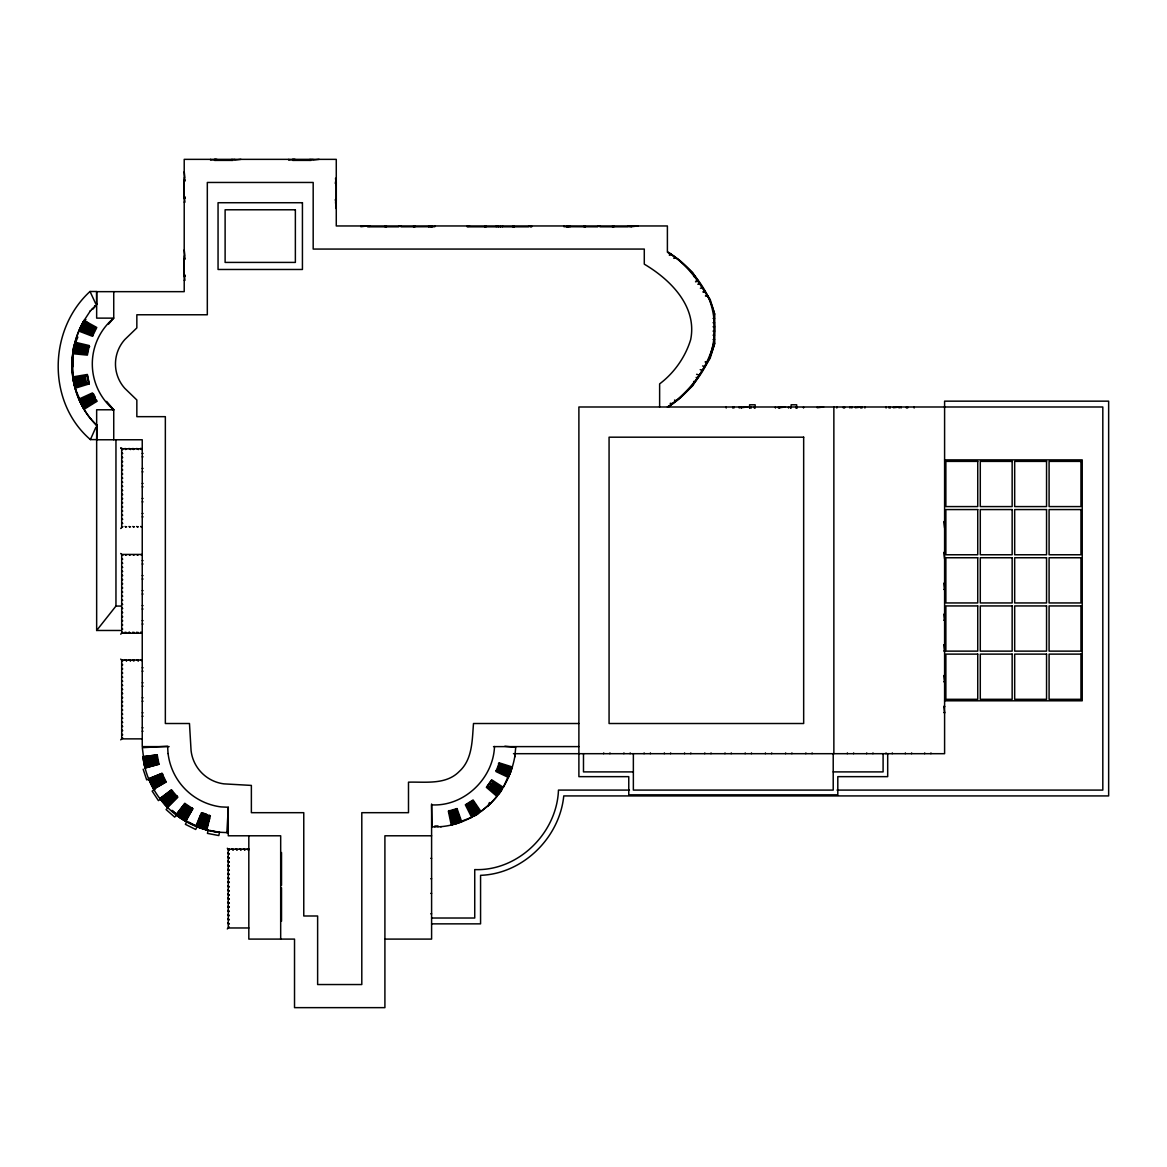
<?xml version="1.0" encoding="UTF-8"?>
<svg xmlns="http://www.w3.org/2000/svg" width="1167" height="1167" viewBox="0 0 1167 1167"><rect width="100%" height="100%" fill="white"/><g stroke="black" fill="none" stroke-linecap="round" stroke-linejoin="round"><path stroke-width="1.5" d="M168.092 753.561A61.078 61.078 0 0 0 221.03 806.908L228.294 807.258L226.865 832.684L228.294 832.684L217.923 832.173A86.548 86.548 0 0 1 142.914 756.683L142.812 756.858M71.989 365.344C72.135 349.648 76.366 334.156 84.024 320.473C66.023 350.829 68.226 391.295 90.603 418.778M494.502 746.515C493.305 778.579 463.985 806.747 431.6 804.865L431.994 826.849L441.359 826.688M514.793 756.945L515.726 747.332L504.859 746.253M210.629 159.354L210.541 160.098L216.887 159.354M234.669 159.354L234.582 160.098L240.942 159.354M288.774 159.354L288.687 160.098L295.047 159.354M312.829 159.354L312.727 160.098L319.087 159.354M360.982 225.96L360.88 226.704L367.24 225.96M428.566 226.704L428.654 225.96M434.926 225.96L434.824 226.704L401.01 226.821L401.01 225.96M496.252 226.704L496.34 225.96M502.51 226.704L502.598 225.96M564.026 225.96L563.924 226.704L597.767 226.821L597.767 225.96M570.196 226.704L570.284 225.96M631.697 225.96L631.61 226.704L637.97 225.96M603.631 753.692L603.733 752.948M609.903 753.692L609.991 752.948M623.849 753.692L623.951 752.948M630.122 753.692L630.209 752.948M644.067 753.692L644.155 752.948M650.325 753.692L650.427 752.948M664.286 753.692L664.373 752.948M670.544 753.692L670.646 752.948M684.504 753.692L684.591 752.948M690.762 753.692L690.849 752.948M747.434 406.991L741.074 407.735L741.162 406.991L741.205 408.027M704.708 753.692L704.81 752.948M710.98 753.692L711.068 752.948M724.926 753.692L725.028 752.948M731.198 753.692L731.286 752.948M779.25 406.991L779.162 407.735L785.522 406.991M745.144 753.692L745.232 752.948M751.402 753.692L751.504 752.948M765.362 753.692L765.45 752.948M771.62 753.692L771.723 752.948M817.352 406.991L817.25 407.735L823.61 406.991M785.566 753.692L785.668 752.948M791.839 753.692L791.926 752.948M805.784 753.692L805.886 752.948M855.44 406.991L855.353 407.735L861.713 406.991M812.057 753.692L812.144 752.948M847.3 753.692L847.388 752.948M893.543 406.991L893.441 407.735L899.801 406.991M853.558 753.692L853.661 752.948M866.629 753.692L866.731 752.948M872.901 753.692L872.989 752.948M885.957 753.692L886.059 752.948M892.23 753.692L892.317 752.948M905.286 753.692L905.388 752.948M911.558 753.692L911.646 752.948M924.629 753.692L924.716 752.948M930.887 753.692L930.974 752.948M75.87 343.434L73.871 352.799L75.738 343.404M74.921 353.003L76.701 343.623L77.46 343.798L75.636 353.061C70.851 355.424 74.002 340.151 77.328 343.74M76.191 353.047L78.014 343.929L76.191 353.047L87.029 354.155L88.59 346.351L89.713 346.584L86.664 345.899L85.045 353.966L86.168 354.185L87.788 346.132L86.664 345.899M77.007 350.071L77.62 347.022M77.897 353.207L79.677 344.309M79.108 353.455L80.888 344.557L78.991 344.148L77.197 353.134L80.873 353.601L82.594 344.965L81.675 344.776L79.939 353.411M83.09 345.111L81.413 353.557L83.557 353.907L85.22 345.563L84.009 345.315L82.346 353.659M84.039 353.82L85.658 345.709L81.675 344.776M73.506 349.91L74.498 344.98M73.113 353.368L75.067 343.681M208.164 829.868L207.449 833.384L218.827 835.557L219.542 832.042M489.279 804.734C502.758 791.766 511.788 774.509 514.88 756.07M205.698 829.635L206.369 827.111L197.573 824.952M198.069 823.698L206.515 826.528L207.245 823.742M207.463 822.895L207.799 821.991L199.805 819.307L199.484 820.226L207.463 822.895L208.485 819.015L200.987 816.506M208.762 817.95L209.068 817.06L201.716 814.595L201.41 815.485L208.762 817.95L209.535 815.266L209.229 816.156L202.095 813.764L202.416 812.888L206.69 814.318M667.393 406.991C689.566 391.966 707.114 369.122 713.752 343.069M709.303 357.904C716.173 339.334 716.275 317.92 709.303 299.365C698.697 280.882 686.211 263.115 667.393 252.232L667.393 225.96L336.271 225.96L336.271 159.354L184.211 159.354L184.211 291.662L96.657 291.662L96.657 318.124L113.739 318.139L113.739 291.662M714.598 343.288C707.8 369.224 690.353 392.01 668.224 406.991L680.011 398.18L692.687 385.752L710.134 358.298L714.598 343.725L714.598 313.763L710.134 299.365L692.687 272.553L680.011 260.606L668.224 252.232C690.397 266.382 707.888 288.701 714.598 314.2M202.037 825.944L197.719 824.5L197.092 826.148M206.515 826.528L207.288 823.931L199.046 821.174C189.667 830.16 220.811 830.291 197.34 825.419M208.076 820.591L208.368 819.759L200.666 817.192L200.374 818.009L208.076 820.591L207.814 821.553L200.009 818.928M509.673 774.421L511.321 769.812M200.374 827.899L200.636 827.155M203.539 828.949L203.802 828.22M496.85 770.862L499.388 763.977M498.44 771.606L501.066 764.502L500.118 764.108L497.492 771.212L498.44 771.606L495.902 770.468M501.65 773.108L504.436 765.567L503.575 765.216M502.846 773.663L505.69 765.96L504.83 765.61L501.985 773.313L502.846 773.663L499.403 772.058L502.058 764.823L505.69 765.96M506.609 775.413L509.629 767.215L510.402 767.39L507.295 775.778L503.604 774.071L506.536 766.136L509.075 767.04L506.084 775.165M507.543 766.544L504.611 774.494L503.604 774.013M505.107 774.771L508.112 766.631M508.228 766.763L505.267 774.786L508.637 776.347M505.647 775.005L508.666 766.821M506.274 775.311L509.323 767.025M506.857 775.574L509.935 767.23L511.744 767.901L508.36 776.23M510.723 767.565L508.083 776.099L510.606 767.448M509.643 770.92L510.883 767.536M197.865 824.121L199.149 821.043M199.484 820.226L201.278 815.689M201.41 815.485L202.416 812.888M75.767 342.033L77.839 337.103M96.628 303.726L96.628 291.487L90.019 291.487C48.226 329.721 46.826 402.163 90.399 439.594L95.854 427.355M503.342 787.331L512.386 766.982M80.45 327.694L82.638 323.171M84.87 322.048C76.351 345.753 80.946 313.208 89.29 324.382L85.235 332.639M87.715 323.522L83.572 331.982L81.034 330.859L85.249 322.252L85.935 322.632L81.602 331.238M82.419 331.545L86.65 322.938M83.849 331.968L87.904 323.711L88.984 324.295L85.001 332.405L83.849 331.968L86.387 333.091M90.851 325.243L86.912 333.266L85.76 332.697L89.699 324.689L92.879 326.366L89.086 334.098L87.992 333.558L91.785 325.826M90.982 325.389L87.131 333.222L85.76 332.697M90.53 334.55L94.162 327.139L95.023 327.548L91.376 334.958L90.53 334.55L93.2 335.658L92.339 335.235L95.869 328.073L89.699 324.689M192.788 808.702L185.772 821.116L176.188 814.493L184.867 803.407L192.788 808.702L185.582 821.335L176.057 814.974L184.867 803.407M187.07 821.145L185.378 824.325L195.691 829.474L197.383 826.28M178.361 813.589L177.136 815.281L184.94 819.861M185.13 819.54L177.938 814.23L177.136 815.281M187.158 816.112L188.339 814.289L187.158 816.112L180.126 811.415L180.827 810.423L187.858 815.135M188.762 813.37L188.179 814.376L181.366 809.825L182.825 807.856M189.36 812.349L190.79 810.117L190.119 811.298L183.555 806.908L182.811 807.958L189.36 812.349L190.046 811.167M190.717 810.029L192.132 807.797L190.717 810.029L184.459 805.843L185.086 804.967L191.344 809.139M167.523 807.243L177.647 797.046M84.053 320.487L90.559 310.597M84.039 322.296L85.906 319.525M488.71 788.075L493.101 781.846L491.424 780.519L487.033 786.748L488.71 788.075L487.339 786.908L491.584 780.869L493.101 781.846M489.863 786.952L492.503 783.217M491.774 788.469L493.553 785.945M496.004 783.947L491.555 790.278L492.474 791.066L497.025 784.603L495.333 783.407L497.025 784.603M496.354 784.064L491.803 790.526L492.474 791.066M494.02 792.408L498.674 785.683L497.798 784.983L493.101 791.649L496.208 794.231L501.11 787.273M494.648 792.947L499.461 786.106L495.216 793.4L500.074 786.529M495.698 793.823L500.599 786.864M496.063 794.129L498.046 791.328M496.748 794.698L501.737 787.637M502.189 787.988C488.594 803.727 506.172 789.359 501.008 787.127M498.63 794.027L501.416 790.074M178.288 813.793L185.641 818.694L178.288 813.793L179.82 811.721L185.597 815.573M183.555 806.908L181.366 809.825M184.663 820.313L186.53 817.44M180.126 811.415L180.725 810.657L187.639 815.281M184.459 805.843L185.422 804.617L191.505 808.687M120.361 630.472L96.657 630.472L115.956 606.067L115.956 439.769M89.961 311.297L97.182 304.047M108.546 324.105L113.724 318.124A59.721 59.721 0 0 0 113.739 409.777L113.739 439.769M168.398 807.097L166.093 809.562L174.685 817.119L177.165 814.464M120.712 528.505L122.666 526.565M120.712 634.177L122.666 632.237M120.712 739.849L122.666 737.894M227.302 928.947L229.243 927.006M489.44 802.517L488.127 805.872M487.587 806.412L490.986 803.056M166.662 806.178L167.64 805.259L161.834 798.593L160.769 799.41L166.735 806.12L161.484 798.855M168.996 803.932L169.565 803.377L163.978 796.973L163.351 797.44L168.996 803.932L169.974 803.144L164.328 796.653M170.207 802.765L170.907 802.079L165.481 795.85L164.707 796.434L170.207 802.765L171.155 801.992L165.641 795.661L167.26 794.508M173.358 799.687L174.364 798.87L169.23 792.962L168.223 793.793L173.358 799.687L174.335 798.724M175.298 797.805L176.144 797.105L171.243 791.474L170.397 792.174L175.298 797.805L177.267 796.011M440.513 826.703C462.657 824.952 482.7 813.151 496.952 796.405M97.211 424.817L96.73 439.594L90.399 439.594M153.606 789.111L166.093 781.802L161.994 773.371L148.749 778.695L153.606 789.198L166.166 781.963M162.592 801.846L163.19 801.335L165.393 803.83L164.795 804.34M480.979 811.576L489.454 804.53M160.769 799.41L164.955 796.186M164.707 796.434L167.333 794.391L172.497 800.518L171.666 801.335L166.327 795.208M159.923 798.768L171.432 789.928L177.705 797.119L167.464 807.418L159.937 798.534L171.432 789.928M162.957 797.674L162.286 798.257L168.033 804.865L162.767 797.892M168.223 793.793L169.317 792.976M170.397 792.174L172.497 790.54L171.651 791.226L176.421 796.696M473.685 802.415L467.165 806.499L466.64 805.536L473.16 801.452L473.685 802.415L472.62 800.839L466.304 804.807L469.426 810.89L476.413 806.499L475.976 805.711L468.988 810.088L469.426 810.89M467.631 807.36L474.21 803.246L476.413 806.499M468.375 808.819L475.188 804.544M477.566 808.104L470.301 812.655L469.747 811.605L476.953 807.097L477.901 808.702L470.622 813.253L471.06 814.114L478.426 809.49M476.151 812.349L479.185 810.438L478.105 808.891L471.06 814.114M471.876 815.733L477.959 811.911M472.022 816.01L479.652 811.211M479.827 811.59C459.9 821.218 484.042 814.508 478.893 810.015L471.351 814.741L472.372 816.637M473.933 815.996L477.916 813.501M83.82 408.217L79.619 399.975L83.82 408.217L86.241 406.831M86.416 406.627L87.233 406.116L83.251 398.283L82.376 398.691L86.416 406.627L88.955 405.168L85.016 397.422L83.951 397.962L87.904 405.708L88.911 405.08M89.684 404.599L90.588 404.147L86.766 396.634L85.862 397.086L89.684 404.599L94.527 401.754M90.588 404.147L95.154 401.331L91.624 394.402L87.16 396.488L90.909 403.84M96.773 400.325L94.162 401.827L90.632 394.898M88.254 405.591L87.423 406.116L83.382 398.18M155.153 789.271L152.162 791.109L158.391 800.591L161.367 798.753M669.231 255.004L670.354 254.333M670.062 255.004L671.185 254.333M673.724 258.199L674.847 257.528M674.555 258.199L675.678 257.528M154.73 786.952L150.937 779.118L154.73 786.952L157.064 785.77L154.088 779.614M157.399 785.464L158.245 784.983L154.671 777.601L153.752 777.966L157.399 785.464L160.36 783.918L156.845 776.653L153.752 777.966M160.2 783.874L159.179 784.457L155.649 777.193M160.39 775.282L163.628 781.948L164.635 781.482L161.396 774.815L157.866 776.303L161.265 783.276L162.461 782.605M163.628 781.948L164.999 781.161L161.863 774.684L162.855 774.232L157.866 776.303M159.368 784.472L158.508 784.953L154.875 777.455L156.743 776.755M112.893 410.244L113.724 409.777L106.605 401.39M168.033 753.561L167.61 746.253L142.316 747.697L144.941 768.061L158.945 764.079M79.91 399.843L81.5 399.056L84.943 405.824M81.121 399.274L81.792 398.954L85.877 406.962L85.235 407.356L81.019 399.274M83.951 397.962L85.045 397.466M85.862 397.086L92.368 394.11L95.782 400.821M151.754 778.725L149.172 779.862L150.412 779.337L153.869 787.433L150.018 779.498M161.265 783.276L162.446 782.736L159.062 775.749M155.211 786.821L153.067 787.871L149.653 779.644M148.588 778.87L161.994 773.371M451.264 825.025L471.687 817.396M150.062 778.827L146.677 779.877L143.147 769.17M76.293 377.539L74.951 377.787L77.358 386.277M76.322 377.554L78.043 386.073L80.756 385.256M81.719 384.964L83.864 384.395L81.719 384.964L80.085 376.897M86.679 383.637L88.532 383.068L87.014 375.541L85.103 375.862L86.679 383.637L88.925 383.184L87.35 375.409L85.103 375.862M453.963 824.281L458.412 822.925M449.689 813.268L456.997 811.094L456.764 810.19L449.455 812.378L449.689 813.268L449.062 810.525L449.295 811.415L456.37 809.314L457.872 813.589L450.243 815.864L449.937 814.712L457.566 812.436L457.872 813.589M457.318 812.028L449.893 814.245L450.243 815.864M450.725 818.14L458.631 815.777L458.325 814.566L450.404 816.929L450.725 818.14L450.433 816.74L458.164 814.435L458.631 815.777M450.768 818.636L458.908 816.2L459.813 819.205L451.483 821.699L451.279 820.737L459.492 818.286M451.133 820.343L459.462 817.848L460.557 821.335L451.95 823.902L460.557 821.335M460.148 819.774L451.6 822.224L451.76 822.968L460.236 820.445L459.988 819.73M452.081 824.486L460.746 821.904L460.323 820.284M693.606 276.521L695.021 276.127M696.218 280.518L697.618 280.124M695.517 281.816L698.231 281.057M697.808 284.237L699.208 283.844M698.639 284.237L700.04 283.844M700.404 288.234L701.805 287.841M702.826 291.954L704.226 291.575M703.657 291.954L705.058 291.575M705.422 295.951L706.823 295.572M706.254 295.951L707.669 295.572M145.598 757.646L146.619 766.252L145.598 757.646L143.089 758.01L144.839 766.704L143.629 757.937M149.58 765.464L150.528 765.202L149.011 757.179L148.034 757.31L149.58 765.464L150.791 765.246L149.23 757.091L151.229 756.887M150.062 757.033L151.564 764.925L155.226 763.947L153.811 756.537M155.153 756.347L156.524 763.597L158.056 763.189L156.728 756.143L152.439 756.712L153.884 764.312M144.971 767.974L158.989 764.297L157.209 754.903L142.826 756.683M79.721 385.577L78.029 377.247L80.99 376.708L82.624 384.774M82.492 376.489L83.98 376.226L85.512 383.797L84.068 384.249L82.492 376.489L84.812 376.007M73.521 380.69L74.294 380.53M74.192 384.045L74.965 383.885M76.716 386.481L75.636 377.656M78.043 386.073L78.816 385.927L77.43 379.1M143.089 758.01L147.582 757.325M148.034 757.31L151.36 756.814L152.862 764.706L151.564 764.925M152.439 756.712L156.247 756.158L157.618 763.408L156.524 763.597M143.585 760.694L144.358 760.563M144.212 763.962L144.985 763.816M152.702 764.618L155.182 764.079L153.738 756.479M146.619 766.252L148.165 765.975M144.752 766.719L147.1 766.238M73.929 377.962L75.724 386.831L73.959 377.962M74.951 377.787L77.168 377.408L78.875 385.825L80.873 385.329L79.181 377.014M78.029 377.247L82.259 376.503L81.354 376.678L82.959 384.585M143.001 756.785L157.209 754.903M219.323 832.246L209.739 830.437M71.931 363.36L72.704 363.345L72.777 366.759L71.989 366.774M185.247 179.718L184.211 179.718L184.211 198.259L185.247 198.259M184.211 180.9L185.247 180.9M335.235 182.212L336.271 182.212L336.271 200.768L335.235 200.768M335.235 183.409L336.271 183.409M184.211 197.063L185.247 197.063M335.235 199.572L336.271 199.572M185.247 257.863L184.211 257.863L184.211 276.404L185.247 276.404M184.211 259.059L185.247 259.059M184.211 275.222L185.247 275.222M713.066 318.387L714.598 318.387M713.066 322.719L714.598 322.719M713.066 326.775L714.598 326.775M713.066 331.122L714.598 331.122M713.066 335.177L714.598 335.177M713.066 339.509L714.598 339.509M113.739 409.777L96.657 409.777L96.657 630.472M96.657 439.769L142.243 439.769L142.243 746.617L169.127 746.617M142.243 448.639L141.207 449.383L142.243 449.383M142.243 448.784L121.689 448.784L121.689 527.542M121.689 449.383L122.71 448.639L121.193 448.288M121.689 452.752L122.71 453.496L121.689 453.496M142.243 453.423L143.03 453.423M121.689 456.866L122.71 457.61L121.689 457.61M142.243 456.837L143.03 456.837M944.599 459.886L1082.217 459.886L1082.217 700.798L944.599 700.798M121.689 460.98L122.71 461.724L121.689 461.724M121.689 465.093L122.71 465.837L121.689 465.837M142.243 468.419L143.03 468.419M121.689 469.207L122.71 469.951L121.689 469.951M142.243 471.847L143.03 471.847M121.689 473.321L122.71 474.065L121.689 474.065M121.689 477.434L122.71 478.178L121.689 478.178M121.689 481.548L122.71 482.292L121.689 482.292M142.243 483.43L143.03 483.43M121.689 485.662L122.71 486.406L121.689 486.406M142.243 486.858L143.03 486.858M121.689 489.775L122.71 490.519L121.689 490.519M121.689 493.889L122.71 494.633L121.689 494.633M121.689 498.003L122.71 498.747L121.689 498.747M142.243 498.44L143.03 498.44M142.243 501.854L143.03 501.854M121.689 502.116L122.71 502.86L121.689 502.86M121.689 506.23L122.71 506.974L121.689 506.974M121.689 510.344L122.71 511.088L121.689 511.088M142.243 513.451L143.03 513.451M121.689 514.457L122.71 515.201L121.689 515.201M142.243 516.864L143.03 516.864M121.689 518.571L122.71 519.315L121.689 519.315M121.689 522.685L122.71 523.429L121.689 523.429M121.689 526.798L122.71 526.798M125.584 526.798L126.62 526.798M129.493 526.798L130.529 526.798M133.403 526.798L134.424 526.798M137.312 526.798L138.333 526.798M141.207 526.798L142.243 526.798M142.243 554.442L121.689 554.442L121.689 633.2L142.243 633.2M121.689 555.054L122.71 555.054M141.207 555.054L142.243 555.054M125.584 555.186L126.62 554.792M129.493 555.186L130.529 554.792M133.403 555.186L134.424 554.792M137.312 555.186L138.333 554.792M121.689 558.424L122.71 559.168L121.689 559.168M142.243 560.598L143.03 560.598M121.689 562.538L122.71 563.282L121.689 563.282M142.243 564.011L143.03 564.011M121.689 566.651L122.71 567.395L121.689 567.395M121.689 570.765L122.71 571.509L121.689 571.509M121.689 574.879L122.71 575.623L121.689 575.623M142.243 575.608L143.03 575.608M121.689 578.992L122.71 579.736L121.689 579.736M142.243 579.022L143.03 579.022M121.689 583.106L122.71 583.85L121.689 583.85M121.689 587.22L122.71 587.964L121.689 587.964M142.243 590.604L143.03 590.604M121.689 591.333L122.71 592.077L121.689 592.077M142.243 594.032L143.03 594.032M121.689 595.447L122.71 596.191L121.689 596.191M121.689 599.561L122.71 600.305L121.689 600.305M121.689 603.675L122.71 604.418L121.689 604.418M142.243 605.615L143.03 605.615M115.956 606.067L121.222 606.067M121.689 607.788L122.71 608.532L121.689 608.532M142.243 609.028L143.03 609.028M121.689 611.902L122.71 612.646L121.689 612.646M121.689 616.016L122.71 616.76L121.689 616.76M121.689 620.129L122.71 620.859L121.689 620.859M142.243 620.625L143.03 620.625M142.243 624.039L143.03 624.039M121.689 624.243L122.71 624.972L121.689 624.972M121.689 628.357L122.71 629.086L121.689 629.086M121.689 632.47L122.71 633.2M142.243 632.47L141.207 633.2M142.243 659.982L121.689 660.114L121.689 738.871L142.243 738.871M121.689 660.712L122.71 659.982M142.243 660.712L141.207 659.982M121.689 664.096L122.71 664.825L121.689 664.825M142.243 667.772L143.03 667.772M121.689 668.21L122.71 668.939L121.689 668.939M142.243 671.185L143.03 671.185M121.689 672.323L122.71 673.053L121.689 673.053M121.689 676.437L122.71 677.166L121.689 677.166M121.689 680.551L122.71 681.28L121.689 681.28M142.243 682.783L143.03 682.783M121.689 684.664L122.71 685.394L121.689 685.394M142.243 686.196L143.03 686.196M121.689 688.778L122.71 689.507L121.689 689.507M121.689 692.892L122.71 693.621L121.689 693.621M121.689 697.005L122.71 697.735L121.689 697.735M142.243 697.793L143.03 697.793M121.689 701.119L122.71 701.848L121.689 701.848M142.243 701.207L143.03 701.207M121.689 705.233L122.71 705.962L121.689 705.962M121.689 709.346L122.71 710.076L121.689 710.076M142.243 712.789L143.03 712.789M121.689 713.46L122.71 714.189L121.689 714.189M142.243 716.217L143.03 716.217M121.689 717.574L122.71 718.303L121.689 718.303M121.689 721.687L122.71 722.417L121.689 722.417M578.89 723.511L473.496 723.511C472.139 739.98 472.65 759.484 459.171 771.547C445.925 785.055 425.459 781.686 408.494 782.167L408.494 812.684L361.799 812.684L361.799 984.54L317.628 984.54L317.628 915.993L303.77 915.993L303.77 812.684L251.372 812.684L251.372 785.42L223.889 783.859A37.928 37.928 0 0 1 191.082 750.731L189.477 723.511L165.349 723.511L165.349 416.663L136.845 416.663L136.845 399.989L124.767 388.305A36.556 36.556 0 0 1 124.767 339.597L136.845 327.912L136.845 314.769L207.318 314.769L207.318 182.46L313.179 182.46L313.179 249.067L644.286 249.067L644.286 264.165C670.427 279.613 697.399 306.454 690.66 339.67C685.394 356.985 674.176 372.988 659.632 383.885L659.632 406.991M121.689 725.801L122.71 726.53L121.689 726.53M142.243 727.8L143.03 727.8M121.689 729.915L122.71 730.644L121.689 730.644M142.243 731.213L143.03 731.213M121.689 734.028L122.71 734.758L121.689 734.758M493.524 746.617L578.89 746.617M513.465 753.692L944.599 753.692L944.599 401.156L1108.65 401.156L1108.65 795.923L563.763 795.923C559.591 837.731 522.933 873.893 480.571 875.323L480.571 923.856L431.6 923.856M633.36 771.898L583.485 771.898L583.485 753.692M833.209 771.898L883.098 771.898L883.098 753.692M629.465 790.088L558.468 790.088C556.892 833.078 518.236 871.268 474.736 869.59L474.736 918.021L431.6 918.021M837.016 790.088L1102.815 790.088L1102.815 406.991L578.89 406.991L578.89 776.653L628.765 776.653L628.765 794.844L837.804 794.844L837.804 776.653L887.693 776.653L887.693 753.692M431.6 835.791L384.906 835.791L384.906 1007.646L294.522 1007.646L294.522 939.099L248.819 939.099L248.819 835.791M248.819 849.08L247.798 849.824L248.819 849.824M228.265 849.211L248.819 849.211M228.265 849.824L229.301 849.08L228.265 849.08L228.265 927.969L248.819 927.969M280.678 852.596L281.524 852.596L281.524 885.286L280.678 885.286M228.265 853.194L229.301 853.938L228.265 853.938M228.265 857.307L229.301 858.051L228.265 858.051M430.813 858.328L431.6 858.328M228.265 861.421L229.301 862.165L228.265 862.165M228.265 865.535L229.301 866.279L228.265 866.279M228.265 869.648L229.301 870.392L228.265 870.392M228.265 873.762L229.301 874.506L228.265 874.506M228.265 877.876L229.301 878.62L228.265 878.62M430.813 878.751L431.6 878.751M228.265 881.989L229.301 881.989L228.265 882.719M228.265 886.103L229.301 886.832L228.265 886.832M280.678 887.868L281.524 887.868L281.524 921.142L280.678 921.142M228.265 890.217L229.301 890.946L228.265 890.946M430.813 893.368L431.6 893.368M228.265 894.33L229.301 895.06L228.265 895.06M228.265 898.444L229.301 899.173L228.265 899.173M228.265 902.558L229.301 903.287L228.265 903.287M228.265 906.671L229.301 906.671L228.265 907.401M228.265 910.785L229.301 911.515L228.265 911.515M430.813 913.79L431.6 913.79M228.265 914.899L229.301 915.628L228.265 915.628M228.265 919.013L229.301 919.742L228.265 919.742M228.265 923.126L229.301 923.856L228.265 923.856M384.906 939.099L431.6 939.099L431.6 804.005M74.848 352.901L75.622 352.974M336.271 178.391L335.527 178.288L336.271 184.649M184.211 171.782L184.955 178.143L184.211 178.04M336.271 202.431L335.527 202.343L336.271 208.689M184.211 195.823L184.955 202.183L184.211 202.095M184.211 249.928L184.955 256.288L184.211 256.2M184.211 273.968L184.955 280.328L184.211 280.24M944.599 521.693L943.855 521.605L944.599 527.965M944.599 552.545L943.855 552.385L944.599 558.803M944.599 583.383L943.855 583.164L944.599 589.641M943.855 589.437L944.599 589.525M943.855 614.134L944.599 620.494M943.855 620.217L944.599 620.304M944.599 644.826L943.855 644.724L944.599 651.332M943.855 644.972L944.599 645.074M943.855 650.996L944.599 651.084M944.599 675.605L943.855 675.518L944.599 682.17M943.855 675.81L944.599 675.912M943.855 681.776L944.599 681.878M944.599 706.385L943.855 706.298L944.599 713.022M943.855 706.662L944.599 706.75M943.855 712.556L944.599 712.658M74.338 345.768L75.111 345.928M73.667 349.123L74.425 349.283M78.014 343.929L80.873 344.586M705.947 361.93L707.348 362.31M705.101 361.93L706.516 362.31M702.578 365.942L703.978 366.336M700.215 369.691L701.615 370.07M696.611 374.301L699.325 375.03M696.145 377.452L697.56 377.831M693.606 381.463L695.021 381.842M498.44 763.583L501.066 764.502M200.199 815.689L209.593 818.84M199.192 818.169L208.922 821.422M198.317 820.328L208.339 823.683M198.711 822.122L206.953 824.879M197.559 822.166L207.843 825.609M198.434 822.677L206.88 825.507M201.555 824.573L206.661 826.294M196.946 823.683L207.434 827.184M197.515 824.981L206.238 827.899M196.464 824.865L207.113 828.424M196.129 825.711L206.88 829.299M196.975 826.44L205.771 829.387M195.925 826.207L206.749 829.839M87.992 333.558L89.582 334.17L93.272 326.643L94.367 327.183M511.058 770.556L509.935 773.692M506.536 766.136L509.075 767.04M82.288 323.886L83.003 324.236L81.5 327.314L80.8 326.964M81.384 331.151L79.546 330.276L83.849 321.494M674.541 400.048L675.693 400.704M671.04 403.33L672.192 403.986M670.208 403.33L671.361 403.986M503.196 787.229L491.686 779.789L486.376 787.346L496.821 796.288M498.674 785.683L497.828 785.128L493.203 791.678L496.208 794.231M500.585 786.937L501.372 787.375L496.398 794.421L497.405 795.238M178.77 816.812L182.869 819.511M182.11 808.775L188.923 813.326M185.101 819.701L177.574 814.683L185.057 819.774M177.311 815.062L184.809 820.08M140.726 448.288L142.053 449.251M136.816 448.434L138.144 449.383M132.921 448.434L134.249 449.383M129.012 448.434L130.339 449.383M125.102 448.434L126.43 449.383M140.726 526.448L141.47 526.973M136.816 526.448L137.56 526.973M132.921 526.448L133.651 526.973M129.012 526.448L129.741 526.973M125.102 526.448L125.846 526.973M140.726 632.12L142.053 633.068M136.816 632.12L138.144 633.068M132.921 632.12L134.249 633.068M129.012 632.12L130.339 633.068M125.102 632.12L126.43 633.068M140.726 659.632L142.053 660.58M136.816 659.763L138.144 660.726M132.921 659.763L134.249 660.726M129.012 659.763L130.339 660.726M125.102 659.763L126.43 660.726M247.316 848.73L248.644 849.693M243.407 848.861L244.734 849.824M239.498 848.861L240.825 849.824M235.588 848.861L236.93 849.824M231.693 848.861L233.021 849.824M227.784 848.73L229.111 849.693M227.784 852.844L229.111 853.806M227.784 856.957L229.111 857.92M227.784 861.071L229.111 862.034M227.784 865.185L229.111 866.147M227.784 869.298L229.111 870.261M227.784 873.412L229.111 874.36M227.784 877.526L229.111 878.474M227.784 881.639L229.111 882.588M227.784 885.753L229.111 886.701M227.784 889.867L229.111 890.815M227.784 893.98L229.111 894.929M227.784 898.094L229.111 899.042M227.784 902.208L229.111 903.156M227.784 906.321L229.111 907.27M227.784 910.435L229.111 911.383M227.784 914.549L229.111 915.497M227.784 918.662L229.111 919.611M227.784 922.776L229.111 923.724M94.585 305.944L95.183 306.454L92.952 309.036L92.353 308.526M172.074 810.336L177.457 815.062A86.081 86.081 0 0 0 185.568 820.591A86.548 86.548 0 0 1 172.424 810.875M120.712 447.807L122.666 449.747M120.712 553.479L122.666 555.419M120.712 659.136L122.666 661.091M227.302 848.249L229.243 850.189M89.976 418.092L96.671 425.357C78.16 407.327 69.801 380.486 72.792 354.987L72.792 365.125M162.067 801.262L165.32 804.924M161.192 799.089L167.187 805.755M160.988 799.235L166.866 805.989M480.877 811.43L473.073 799.964L465.341 804.807L471.599 817.25M476.851 807.156L479.156 810.554L471.643 815.266L471.308 814.595M80.333 402.119L82.653 406.568M93.345 393.615L95.402 397.641M89.611 395.38L93.2 402.425M89.421 395.38L93.112 402.63M88.094 396.065L91.799 403.388M82.945 400.369L85.424 405.226M81.5 400.748L84.287 406.218M469.776 811.59L470.316 812.64M150.018 781.832L152.177 786.237M149.784 779.571L153.679 787.594M149.42 779.746L153.315 787.74M90.019 291.487L95.723 303.726M84.068 409.369L75.053 388.261L72.748 376.926L71.96 365.067M457.508 822.399L457.697 823.143M454.488 823.318L454.678 824.062M450.929 819.38L452.023 824.179M75.84 381.244L76.555 384.731M74.673 377.816L76.453 386.627C73.842 388.844 72.617 377.291 74.207 377.918L76.001 386.744M73.361 379.902L74.352 384.833M147.903 758.988L148.865 764.006M144.431 757.821L145.642 766.5L144.008 757.864M144.752 763.116L145.423 766.602M71.916 362.558L72.004 367.576M437.99 826.747L437.99 825.973L434.853 826.032L434.853 826.79M914.155 406.991L914.155 408.027M907.62 406.991L907.62 408.027M906.423 406.991L906.423 408.027M901.07 406.991L901.07 408.027M899.144 406.991L899.144 408.027M890.261 406.991L890.261 408.027M889.064 406.991L889.064 408.027M886.074 406.991L886.074 408.027M864.922 406.991L864.922 408.027M861.932 406.991L861.932 408.027M860.735 406.991L860.735 408.027M851.852 406.991L851.852 408.027M849.926 406.991L849.926 408.027M844.572 406.991L844.572 408.027M843.376 406.991L843.376 408.027M836.841 406.991L836.841 408.027M833.865 406.991L833.865 753.692M833.209 753.692L833.209 790.088L633.36 790.088L633.36 753.692M803.523 406.991L803.523 408.027M796.988 406.991L796.988 408.027M796.682 408.1L796.682 404.789L791.124 404.789L791.124 408.1M795.792 406.991L795.792 408.027M790.438 406.991L790.438 408.027M788.513 406.991L788.513 408.027M779.629 406.991L779.629 408.027M778.433 406.991L778.433 408.027M775.428 406.991L775.428 408.027M755.151 408.1L755.151 404.789L749.593 404.789L749.593 408.1M754.29 406.991L754.29 408.027M751.285 406.991L751.285 408.027M750.104 406.991L750.104 408.027M739.28 406.991L739.28 408.027M733.941 406.991L733.941 408.027M732.745 406.991L732.745 408.027M726.21 406.991L726.21 408.027M714.379 313.485L714.379 344.44M631.07 225.96L631.07 227.011M629.874 225.96L629.874 227.011M628.211 225.96L628.211 226.821L599.984 226.821L599.984 225.96M613.711 225.96L613.711 227.011M612.529 225.96L612.529 227.011M585.382 225.96L585.382 227.011M584.186 225.96L584.186 227.011M569.029 225.96L569.029 226.821M568.023 225.96L568.023 227.011M566.826 225.96L566.826 227.011M531.583 225.96L531.583 227.011M530.387 225.96L530.387 227.011M528.724 225.96L528.724 226.821L469.542 226.821L469.542 225.96M514.224 225.96L514.224 227.011M513.028 225.96L513.028 227.011M500.497 225.96L500.497 226.821M498.28 225.96L498.28 226.821M485.88 225.96L485.88 227.011M484.699 225.96L484.699 227.011M468.536 225.96L468.536 227.011M467.34 225.96L467.34 227.011M432.082 225.96L432.082 227.011M430.9 225.96L430.9 227.011M429.237 225.96L429.237 226.821M414.737 225.96L414.737 227.011M413.541 225.96L413.541 227.011M398.778 225.96L398.778 226.821L370.056 226.821L370.056 225.96M386.394 225.96L386.394 227.011M385.198 225.96L385.198 227.011M369.049 225.96L369.049 227.011M367.853 225.96L367.853 227.011M311.151 159.354L311.151 160.39L292.611 160.39L292.611 159.354M309.97 159.354L309.97 160.39M293.807 159.354L293.807 160.39M280.678 939.099L280.678 835.791L228.265 835.791L228.265 807.258M244.924 849.211L244.924 849.955L243.888 849.211M241.015 849.211L241.015 849.955L239.979 849.211M237.105 849.211L237.105 849.955L236.084 849.211M233.196 849.211L233.196 849.955L232.175 849.211M233.006 159.354L233.006 160.39L214.465 160.39L214.465 159.354M231.81 159.354L231.81 160.39M215.647 159.354L215.647 160.39M138.333 448.784L138.333 449.514L137.312 448.784M138.333 633.2L138.333 632.47L137.312 633.2M138.333 660.114L138.333 660.858L137.312 660.114M134.424 448.784L133.403 449.514L133.403 448.784M134.424 633.2L134.424 632.47L133.403 633.2M134.424 660.114L133.403 660.858L133.403 660.114M130.529 448.784L130.529 449.514L129.493 448.784M130.529 633.2L129.493 632.47L129.493 633.2M130.529 660.114L130.529 660.858L129.493 660.114M126.62 448.784L125.584 449.514L125.584 448.784M126.62 633.2L126.62 632.47L125.584 633.2M126.62 660.114L126.62 660.858L125.584 660.114M72.748 353.703L72.777 376.956M219.308 832.348A86.548 86.548 0 0 1 209.666 830.554M208.076 830.145A86.548 86.548 0 0 1 198.755 827.111A86.081 86.081 0 0 0 208.105 830.102M75.228 342.252L72.938 353.718L87.365 355.118L89.276 345.563L75.228 342.252M210.352 815.923L206.705 830.014L195.852 826.382L201.337 812.903L210.352 815.923M499.213 762.853L496.004 771.577L508.36 777.397L512.225 766.938L499.213 762.853M502.262 764.75L499.52 772.175L500.789 772.7L503.531 765.275L500.789 764.297L502.262 764.75M84.184 320.56L79.006 331.122L92.426 336.286L96.759 327.475L84.184 320.56M86.431 322.894L82.273 331.355L83.207 331.705L87.306 323.376L86.431 322.894M186.705 816.885L186.312 817.556L179.105 812.743L179.587 812.115L186.705 816.885M493.918 782.59L489.644 788.659L490.723 789.578L495.114 783.363L493.918 782.59M501.533 787.565L496.952 794.873L501.533 787.565M474.546 803.538L467.807 807.768L468.784 809.621L475.625 805.347L474.546 803.538M479.389 810.919L472.081 816.112L479.389 810.919M84.812 407.604L80.202 399.697L84.812 407.604M96.759 401.433L84.199 409.252L79.006 399.056L92.426 392.929L96.759 401.433M156.597 785.902L155.911 786.295L152.177 778.608L152.921 778.316L156.597 785.902M89.276 383.885L75.228 388.203L72.938 376.897L87.365 374.461L89.276 383.885M457.041 808.571L448.347 811.167L451.235 824.85L461.665 821.743L457.041 808.571M458.879 816.521L450.885 818.898L451.133 820.08L459.273 817.659L458.879 816.521M148.69 765.698L147.932 765.902L146.342 757.543L147.13 757.441L148.69 765.698M302.428 202.722L218.054 202.722L218.054 269.475L302.428 269.475L302.428 202.722M295.368 209.783L225.114 209.783L225.114 262.415L295.368 262.415L295.368 209.783M803.669 437.187L609.072 437.187L609.072 723.511L803.669 723.511L803.669 437.187M977.742 461.388L945.868 461.388L945.868 506.58L977.742 506.58L977.742 461.388M1012.154 461.388L980.28 461.388L980.28 506.58L1012.154 506.58L1012.154 461.388M1046.551 461.388L1014.677 461.388L1014.677 506.58L1046.551 506.58L1046.551 461.388M1080.963 461.388L1049.089 461.388L1049.089 506.58L1080.963 506.58L1080.963 461.388M977.742 509.571L945.868 509.571L945.868 554.763L977.742 554.763L977.742 509.571M1012.154 509.571L980.28 509.571L980.28 554.763L1012.154 554.763L1012.154 509.571M1046.551 509.571L1014.677 509.571L1014.677 554.763L1046.551 554.763L1046.551 509.571M1080.963 509.571L1049.089 509.571L1049.089 554.763L1080.963 554.763L1080.963 509.571M977.742 557.753L945.868 557.753L945.868 602.945L977.742 602.945L977.742 557.753M1012.154 557.753L980.28 557.753L980.28 602.945L1012.154 602.945L1012.154 557.753M1046.551 557.753L1014.677 557.753L1014.677 602.945L1046.551 602.945L1046.551 557.753M1080.963 557.753L1049.089 557.753L1049.089 602.945L1080.963 602.945L1080.963 557.753M977.742 605.936L945.868 605.936L945.868 651.128L977.742 651.128L977.742 605.936M1012.154 605.936L980.28 605.936L980.28 651.128L1012.154 651.128L1012.154 605.936M1046.551 605.936L1014.677 605.936L1014.677 651.128L1046.551 651.128L1046.551 605.936M1080.963 605.936L1049.089 605.936L1049.089 651.128L1080.963 651.128L1080.963 605.936M977.742 654.118L945.868 654.118L945.868 699.31L977.742 699.31L977.742 654.118M1012.154 654.118L980.28 654.118L980.28 699.31L1012.154 699.31L1012.154 654.118M1046.551 654.118L1014.677 654.118L1014.677 699.31L1046.551 699.31L1046.551 654.118M1080.963 654.118L1049.089 654.118L1049.089 699.31L1080.963 699.31L1080.963 654.118M197.252 826.513L188.427 822.108A86.548 86.548 0 0 0 197.238 826.499"/></g></svg>
